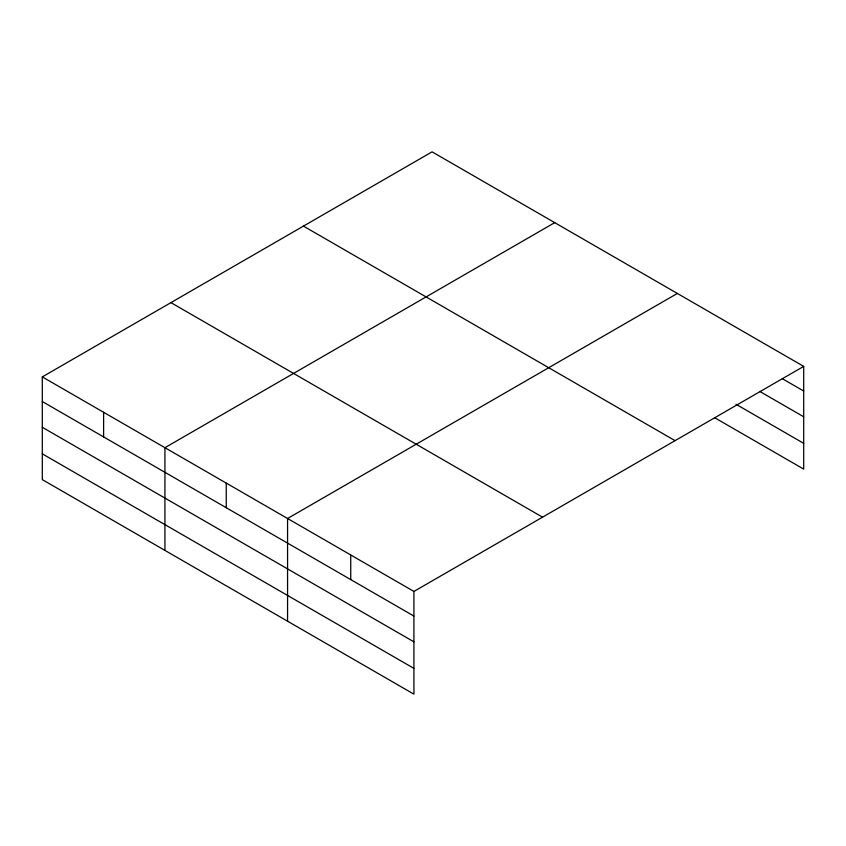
<?xml version="1.0" encoding="UTF-8"?>
<svg xmlns="http://www.w3.org/2000/svg" width="846" height="846" viewBox="0 0 846 846"><rect width="100%" height="100%" fill="white"/><g stroke="black" fill="none" stroke-linecap="round" stroke-linejoin="round"><path stroke-width="1.27" d="M714.574 417.66L803.7 469.107L803.7 366.392L432.084 151.846L42.3 376.893L42.3 479.608L413.916 694.154L413.916 591.439L42.3 376.893M554.722 222.646L164.928 447.693L164.928 550.408M677.35 293.446L287.566 518.492L287.566 621.207M413.916 591.439L803.7 366.392M782.264 378.659L803.7 391.032M759.708 391.391L803.7 416.792M736.009 404.261L803.7 443.346M303.46 226.115L675.066 440.66M170.934 302.625L542.54 517.17M42.3 401.522L413.916 616.068M42.3 427.283L413.916 641.839M42.3 453.837L413.916 668.382M350.741 554.965L350.741 579.595M226.252 483.087L226.252 507.727M103.614 412.288L103.614 436.917"/></g></svg>
